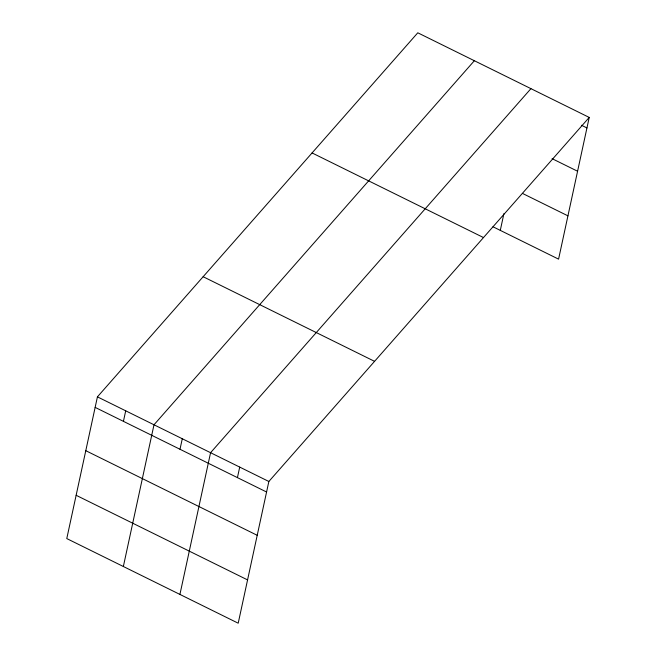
<?xml version="1.0" encoding="UTF-8"?>
<svg xmlns="http://www.w3.org/2000/svg" width="656" height="656" viewBox="0 0 656 656"><rect width="100%" height="100%" fill="white"/><g stroke="black" fill="none" stroke-linecap="round" stroke-linejoin="round"><path stroke-width="0.98" d="M97.424 396.855L66.781 538.576L238.21 623.2L268.853 481.479L589.219 117.424L417.79 32.8L97.424 396.855L268.853 481.479M123.435 421.349L125.706 410.82M123.353 566.505L153.996 424.785L474.362 60.721M180.006 449.278L182.278 438.741M179.924 594.426L210.568 452.706L530.934 88.65M237.431 477.625L239.711 467.097M500.29 230.371L503.906 213.643M589.219 117.424L558.576 259.145L492.992 226.771M581.478 125.255L586.94 127.953M552.081 158.654L577.583 171.241M522.406 193.372L567.94 215.849M312.067 152.938L483.497 237.562M203.147 276.717L374.568 361.341M95.145 407.384L266.574 492.008M85.788 450.68L257.209 535.304M76.145 495.288L247.566 579.904"/></g></svg>
